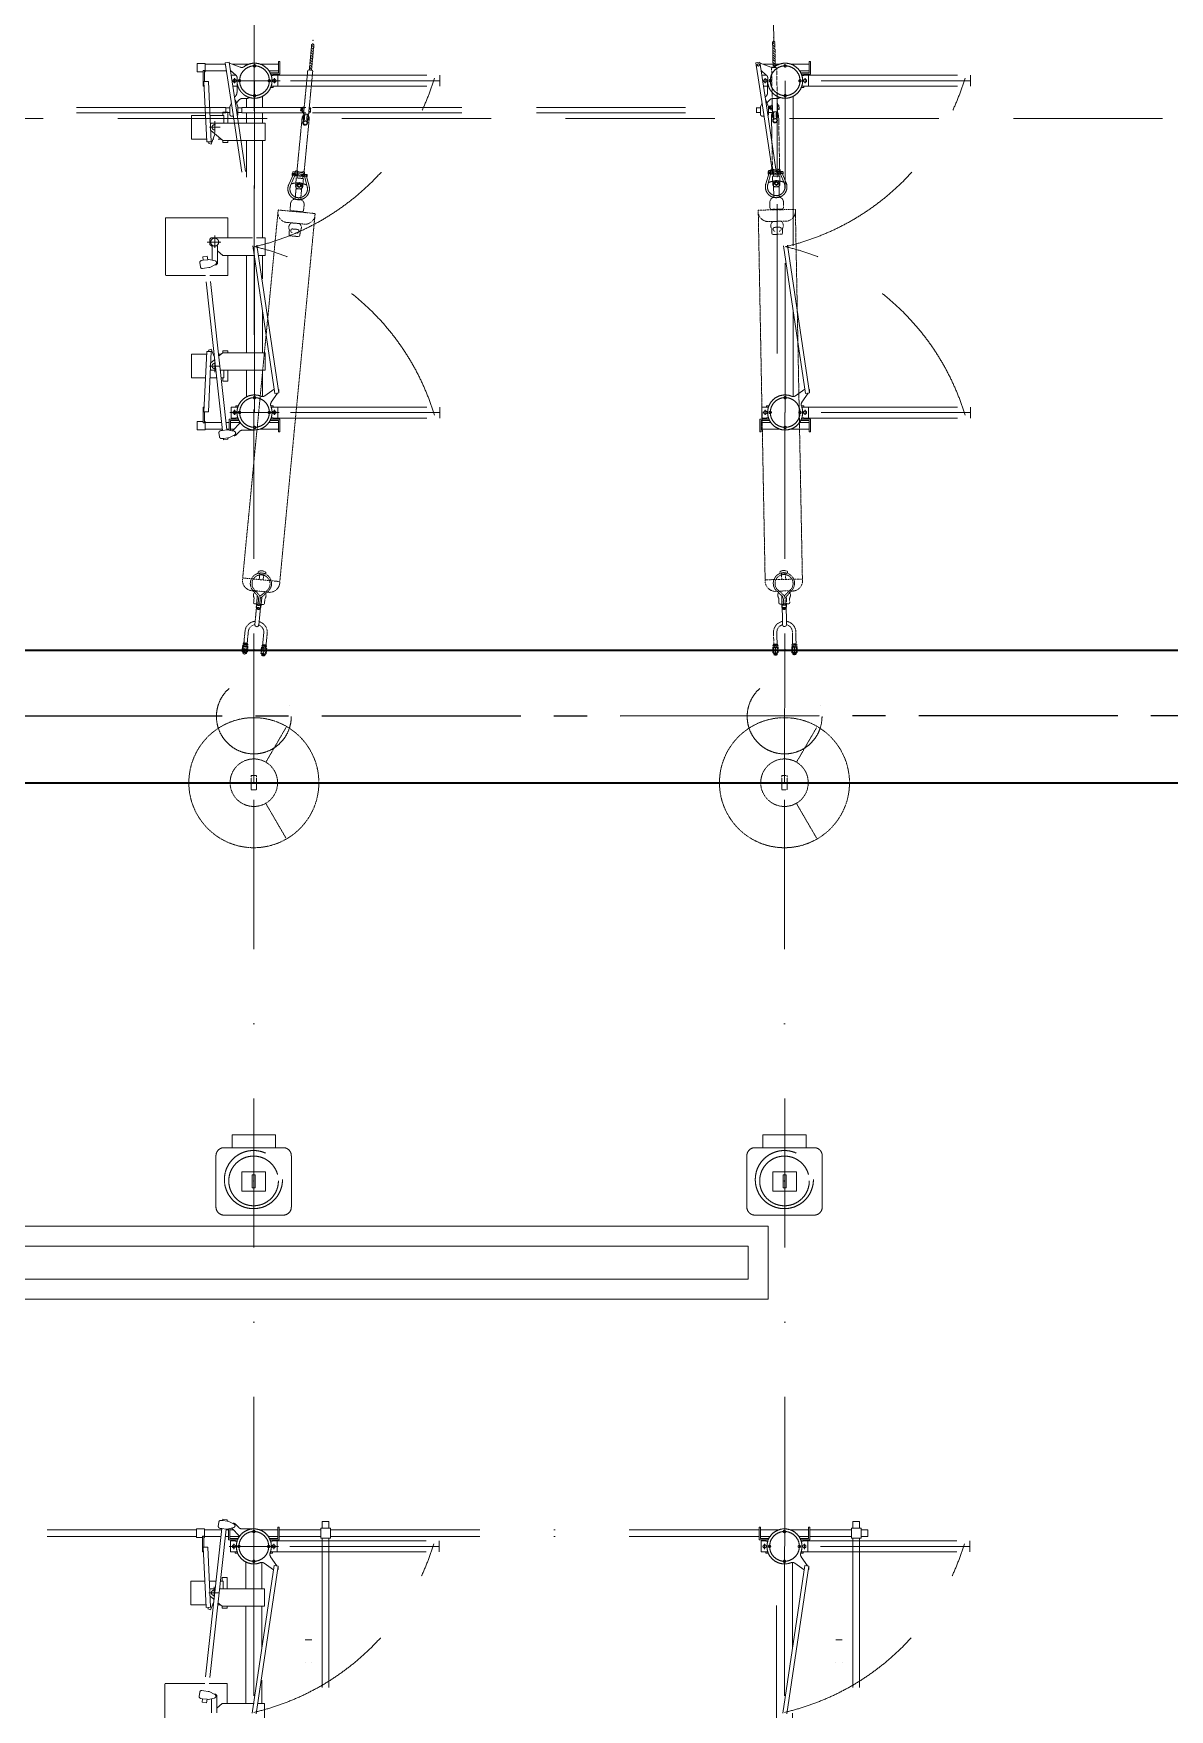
# Model space of a CAD drawing. Header units: millimetres. Extents: x 37084 to 180780, y -153145 to -16322.
# Drawn here: x 105519 to 114082, y -59228 to -46598 of the extents above; entities that cross this region are included whole.
import ezdxf

# ---------------------------------------------------------------- set-up
doc = ezdxf.new("R2010")
doc.units = ezdxf.units.MM
doc.header["$MEASUREMENT"] = 0
for name, pattern in [('CENTER2', [1.125, 0.75, -0.125, 0.125, -0.125]), ('DASHDOT2', [0.5, 0.25, -0.125, 0, -0.125]), ('DASHED2', [0.375, 0.25, -0.125]), ('HIDDEN', [0.375, 0.25, -0.125])]:
    doc.linetypes.add(name, pattern=pattern)
for name, color, linetype, lineweight in [('0 HH2', 4, 'DASHDOT2', 20), ('1_DayCS', 30, 'CENTER2', 25), ('POST', 5, 'Continuous', 35)]:
    doc.layers.add(name, color=color, linetype=linetype, lineweight=lineweight)
for name, color, linetype in [('1_Day dan', 5, 'Continuous'), ('1_Tuonglai', 6, 'HIDDEN'), ('DCL 3P-2ES', 7, 'Continuous'), ('Muong cap GD nay', 3, 'Continuous')]:
    doc.layers.add(name, color=color, linetype=linetype)

# ---------------------------------------------------------------- blocks, each defined once
blk = doc.blocks.new('X220 NC')
at = {"color": 0, "linetype": 'ByBlock', "lineweight": -2, "ltscale": 4500}
for p, q in [((3751640, -153418), (3751640, -137418)), ((3752640, -153418), (3752640, -137418))]:
    blk.add_line(p, q, dxfattribs=at)
blk = doc.blocks.new('KK')
at = {"color": 0, "linetype": 'ByBlock', "lineweight": 20, "ltscale": 1000}
for p, q in [((3216.51, 1242.33), (3222.44, 1244.11)), ((3216.76, 1251.1), (3222.42, 1249.05)), ((3217.24, 1252.03), (3222.74, 1249.9)), ((3221.92, 1249.23), (3221.92, 1246.57)), ((3221.92, 1243.95), (3221.92, 1246.57)), ((3223.13, 1247.78), (3221.95, 1247.78)), ((3222.27, 1247.78), (3222.41, 1248.03)), ((3222.41, 1247.53), (3222.27, 1247.78)), ((3222.27, 1245.36), (3222.41, 1245.11)), ((3222.3, 1250.57), (3222.82, 1250.57)), ((3222.7, 1248.03), (3222.41, 1248.03)), ((3222.7, 1245.11), (3222.41, 1245.11)), ((3222.56, 1247.1), (3222.56, 1248.45)), ((3222.56, 1246.05), (3222.56, 1244.7)), ((3222.7, 1248.03), (3222.85, 1247.78)), ((3222.85, 1247.78), (3222.7, 1247.53)), ((3222.7, 1245.11), (3222.85, 1245.36)), ((3223.2, 1250.19), (3223.2, 1246.57)), ((3223.2, 1242.96), (3223.2, 1246.57)), ((3216.97, 1241.34), (3222.72, 1243.24)), ((3222.3, 1242.58), (3222.82, 1242.58))]:
    blk.add_line(p, q, dxfattribs=at)
for centre, radius in [((3222.57, 1243.67), 0.455), ((3222.56, 1247.78), 0.25), ((3222.56, 1245.36), 0.25)]:
    blk.add_circle(centre, radius, dxfattribs=at)
for centre, radius, start, end in [((3215.18, 1246.73), 5.68, 68.82215, 288.35473), ((3215.18, 1246.75), 4.62, 70.03247, 286.74011), ((3207.19, 1246.86), 11.14, 337.59549, 20.63591), ((3222.3, 1250.19), 0.379, 90, 180), ((3222.57, 1249.47), 0.455, 68.82215, 250.03248), ((3222.57, 1249.47), 0.455, 250.03248, 68.82215), ((3222.82, 1250.19), 0.379, 0, 90), ((3222.3, 1242.96), 0.379, 180, 270), ((3222.82, 1242.96), 0.379, 270, 0)]:
    blk.add_arc(centre, radius, start, end, dxfattribs=at)
blk = doc.blocks.new('Su neo 220kV')
at = {"color": 0, "linetype": 'ByBlock', "lineweight": -2}
for p, q in [((391194, 32336), (391237, 32336)), ((394111, 32341), (394163, 32287)), ((394125, 32342), (394178, 32292)), ((394165, 32333), (394150, 32333)), ((394165, 32333), (394180, 32327)), ((394524, 32369), (394436, 32369)), ((394524, 32343), (394436, 32343)), ((394524, 32371), (394524, 32341)), ((394531, 32371), (394524, 32371)), ((394531, 32341), (394524, 32341)), ((394531, 32371), (394531, 32341)), ((394532, 32367), (394531, 32367)), ((394532, 32345), (394531, 32345)), ((394532, 32375), (394532, 32337)), ((394535, 32337), (394535, 32375)), ((394545, 32367), (394535, 32367)), ((394545, 32345), (394535, 32345)), ((394545, 32375), (394545, 32337)), ((394548, 32337), (394548, 32375)), ((394549, 32367), (394548, 32367)), ((394549, 32345), (394548, 32345)), ((394549, 32373), (394549, 32339)), ((394568, 32376), (394551, 32376)), ((394551, 32370), (394551, 32370)), ((394551, 32370), (394568, 32370)), ((394551, 32356), (394568, 32356)), ((394551, 32343), (394551, 32343)), ((394551, 32343), (394568, 32343)), ((394551, 32336), (394568, 32336)), ((394566, 32336), (394553, 32336)), ((394572, 32356), (394568, 32356)), ((394590, 32376), (394572, 32376)), ((394589, 32370), (394572, 32370)), ((394589, 32356), (394572, 32356)), ((394589, 32343), (394572, 32343)), ((394572, 32336), (394590, 32336)), ((394589, 32370), (394601, 32370)), ((394589, 32343), (394602, 32343)), ((394591, 32339), (394591, 32373)), ((394592, 32343), (394591, 32343)), ((394594, 32366), (394594, 32347)), ((394596, 32366), (394596, 32347)), ((394599, 32366), (394599, 32347)), ((389989, 32294), (389981, 32286)), ((390179, 32294), (389989, 32294)), ((390179, 32277), (389989, 32277)), ((390008, 32294), (389990, 32277)), ((390026, 32294), (390009, 32277)), ((390045, 32294), (390027, 32277)), ((390063, 32294), (390046, 32277)), ((390082, 32294), (390064, 32277)), ((390100, 32294), (390083, 32277)), ((390119, 32294), (390101, 32277)), ((390137, 32294), (390120, 32277)), ((390156, 32294), (390138, 32277)), ((390174, 32294), (390157, 32277)), ((390179, 32281), (390175, 32277)), ((390179, 32277), (390179, 32293)), ((390513, 32304), (390186, 32304)), ((390513, 32266), (390186, 32266)), ((390462, 32304), (390462, 32312)), ((390462, 32304), (390462, 32312)), ((390462, 32304), (390500, 32304)), ((390462, 32266), (390462, 32258)), ((390462, 32266), (390462, 32258)), ((390462, 32266), (390500, 32266)), ((390481, 32316), (390467, 32316)), ((390481, 32316), (390467, 32316)), ((390481, 32316), (390467, 32316)), ((390481, 32316), (390467, 32316)), ((390481, 32254), (390467, 32254)), ((390481, 32254), (390467, 32254)), ((390481, 32254), (390467, 32254)), ((390481, 32254), (390467, 32254)), ((390471, 32304), (390471, 32312)), ((390471, 32304), (390471, 32312)), ((390471, 32304), (390471, 32312)), ((390471, 32304), (390471, 32312)), ((390471, 32266), (390471, 32258)), ((390471, 32266), (390471, 32258)), ((390471, 32266), (390471, 32258)), ((390471, 32266), (390471, 32258)), ((390471, 32242), (390471, 32254)), ((390491, 32242), (390471, 32242)), ((390486, 32246), (390474, 32246)), ((390475, 32266), (390487, 32266)), ((390486, 32251), (390475, 32251)), ((390486, 32248), (390475, 32248)), ((390481, 32316), (390495, 32316)), ((390481, 32316), (390495, 32316)), ((390481, 32316), (390495, 32316)), ((390481, 32316), (390495, 32316)), ((390481, 32254), (390495, 32254)), ((390481, 32254), (390495, 32254)), ((390481, 32254), (390495, 32254)), ((390481, 32254), (390495, 32254)), ((390491, 32304), (390491, 32312)), ((390491, 32304), (390491, 32312)), ((390491, 32304), (390491, 32312)), ((390491, 32304), (390491, 32312)), ((390491, 32266), (390491, 32258)), ((390491, 32266), (390491, 32258)), ((390491, 32266), (390491, 32258)), ((390491, 32242), (390491, 32254)), ((390500, 32304), (390500, 32312)), ((390500, 32304), (390500, 32312)), ((390500, 32304), (390500, 32312)), ((390500, 32304), (390500, 32312)), ((390500, 32266), (390500, 32258)), ((390500, 32266), (390500, 32258)), ((390500, 32266), (390500, 32258)), ((390500, 32266), (390500, 32258)), ((390513, 32304), (390513, 32266)), ((390535, 32294), (390513, 32294)), ((390535, 32276), (390513, 32276)), ((390553, 32294), (390526, 32294)), ((390553, 32276), (390526, 32276)), ((390530, 32308), (390552, 32305)), ((390530, 32303), (390552, 32301)), ((390530, 32262), (390553, 32266)), ((390531, 32268), (390553, 32270)), ((390941, 32312), (390536, 32312)), ((390941, 32258), (390536, 32258)), ((390563, 32285), (390574, 32300)), ((390574, 32270), (390563, 32285)), ((390564, 32285), (390574, 32299)), ((390574, 32271), (390564, 32285)), ((390584, 32300), (390574, 32300)), ((390584, 32299), (390574, 32299)), ((390584, 32271), (390574, 32271)), ((390584, 32270), (390574, 32270)), ((390595, 32285), (390584, 32300)), ((390594, 32285), (390584, 32299)), ((390584, 32270), (390595, 32285)), ((390584, 32271), (390594, 32285)), ((390946, 32304), (390946, 32309)), ((390946, 32263), (390946, 32267)), ((390981, 32263), (390946, 32263)), ((390946, 32261), (390946, 32248)), ((390954, 32243), (390948, 32246)), ((390953, 32304), (390953, 32297)), ((390953, 32276), (390953, 32294)), ((390953, 32267), (390953, 32273)), ((390974, 32317), (390954, 32317)), ((390954, 32304), (390954, 32309)), ((390954, 32297), (390954, 32294)), ((390954, 32287), (390954, 32283)), ((390954, 32276), (390954, 32273)), ((390954, 32248), (390954, 32261)), ((390974, 32243), (390954, 32243)), ((390954, 32228), (390954, 32243)), ((390974, 32228), (390954, 32228)), ((390964, 32226), (390954, 32228)), ((390955, 32228), (390955, 32243)), ((390974, 32228), (390964, 32226)), ((390973, 32228), (390973, 32243)), ((390974, 32304), (390974, 32309)), ((390974, 32294), (390974, 32297)), ((390974, 32283), (390974, 32287)), ((390974, 32273), (390974, 32276)), ((390974, 32248), (390974, 32261)), ((390974, 32243), (390980, 32246)), ((390974, 32228), (390974, 32243)), ((390975, 32304), (390975, 32297)), ((390975, 32287), (390975, 32294)), ((390975, 32276), (390975, 32283)), ((390975, 32267), (390975, 32273)), ((390981, 32304), (390981, 32309)), ((390998, 32306), (390981, 32306)), ((390981, 32263), (390981, 32267)), ((390998, 32264), (390981, 32264)), ((390981, 32261), (390981, 32248)), ((391067, 32312), (390998, 32312)), ((390998, 32312), (390998, 32258)), ((391067, 32258), (390998, 32258)), ((391048, 32300), (391037, 32285)), ((391037, 32285), (391048, 32270)), ((391048, 32299), (391038, 32285)), ((391038, 32285), (391048, 32271)), ((391058, 32300), (391048, 32300)), ((391058, 32299), (391048, 32299)), ((391058, 32271), (391048, 32271)), ((391058, 32270), (391048, 32270)), ((391053, 32306), (391158, 32306)), ((391053, 32264), (391158, 32264)), ((391058, 32300), (391069, 32285)), ((391058, 32299), (391068, 32285)), ((391068, 32285), (391058, 32271)), ((391069, 32285), (391058, 32270)), ((391079, 32306), (391079, 32264)), ((391149, 32306), (391157, 32306)), ((391157, 32299), (391157, 32285)), ((391157, 32299), (391157, 32285)), ((391194, 32234), (391237, 32234)), ((391194, 32234), (391237, 32234)), ((391248, 32325), (391248, 32245)), ((391339, 32315), (391339, 32255)), ((391379, 32332), (391364, 32332)), ((391379, 32238), (391364, 32238)), ((391379, 32332), (391394, 32326)), ((391379, 32238), (391394, 32244)), ((391384, 32306), (391384, 32265)), ((391384, 32305), (391384, 32265)), ((391394, 32326), (391427, 32326)), ((391394, 32315), (391403, 32315)), ((391394, 32255), (391403, 32255)), ((391394, 32244), (391427, 32244)), ((391437, 32316), (391437, 32254)), ((394038, 32270), (393995, 32270)), ((394038, 32300), (393996, 32300)), ((394111, 32234), (394156, 32283)), ((394123, 32229), (394164, 32272)), ((394165, 32239), (394150, 32239)), ((394162, 32303), (394249, 32303)), ((394162, 32268), (394249, 32268)), ((394165, 32239), (394181, 32245)), ((394180, 32327), (394213, 32327)), ((394181, 32245), (394213, 32245)), ((394203, 32292), (394232, 32292)), ((394203, 32279), (394232, 32279)), ((394223, 32317), (394223, 32254)), ((394377, 32300), (394223, 32300)), ((394377, 32270), (394223, 32270)), ((394232, 32300), (394232, 32270)), ((394249, 32303), (394249, 32268)), ((394257, 32270), (394257, 32300)), ((394524, 32226), (394436, 32226)), ((394524, 32229), (394524, 32198)), ((394531, 32229), (394524, 32229)), ((394531, 32229), (394531, 32198)), ((394532, 32224), (394531, 32224)), ((394532, 32233), (394532, 32194)), ((394535, 32194), (394535, 32233)), ((394545, 32224), (394535, 32224)), ((394545, 32233), (394545, 32194)), ((394548, 32194), (394548, 32233)), ((394549, 32224), (394548, 32224)), ((394549, 32230), (394549, 32196)), ((394568, 32234), (394551, 32234)), ((394551, 32227), (394551, 32227)), ((394551, 32227), (394568, 32227)), ((394552, 32213), (394568, 32213)), ((394590, 32234), (394572, 32234)), ((394589, 32227), (394572, 32227)), ((394589, 32213), (394572, 32213)), ((394589, 32227), (394601, 32227)), ((394591, 32196), (394591, 32230)), ((394594, 32223), (394594, 32205)), ((394596, 32223), (394596, 32205)), ((394599, 32223), (394599, 32205)), ((394524, 32201), (394436, 32201)), ((394531, 32198), (394524, 32198)), ((394532, 32203), (394531, 32203)), ((394545, 32203), (394535, 32203)), ((394549, 32203), (394548, 32203)), ((394551, 32200), (394551, 32200)), ((394551, 32200), (394568, 32200)), ((394551, 32193), (394568, 32193)), ((394572, 32193), (394590, 32193)), ((394589, 32200), (394573, 32200)), ((394589, 32200), (394602, 32200)), ((394592, 32200), (394591, 32200))]:
    blk.add_line(p, q, dxfattribs=at)
at = {"color": 0, "linetype": 'ByBlock', "lineweight": -2, "ltscale": 0.2}
for p, q in [((391252, 32425), (394037, 32426)), ((391252, 32145), (394037, 32145))]:
    blk.add_line(p, q, dxfattribs=at)
at = {"color": 0, "linetype": 'ByBlock', "lineweight": -2, "ltscale": 6}
for p, q in [((391252, 32145), (391252, 32425)), ((391339, 32336), (391339, 32235)), ((394038, 32145), (394038, 32426)), ((394125, 32336), (394125, 32235))]:
    blk.add_line(p, q, dxfattribs=at)
at = {"color": 0, "linetype": 'ByBlock', "lineweight": -2}
for centre, radius in [((391053, 32285), 9.1), ((394570, 32285), 4.08)]:
    blk.add_circle(centre, radius, dxfattribs=at)
for centre, radius, start, end in [((391194, 32299), 37.1, 90.0097, 180.0097), ((391233, 32322), 15.1, 14.6167, 73.0415), ((394067, 32286), 80, 43.8776, 313.9667), ((394069, 32287), 68, 51.9426, 308.0767), ((394436, 32286), 83.1, 89.7391, 171.639), ((394435, 32286), 56.9, 89.4115, 168.3858), ((394534, 32375), 1.54, 17.8251, 167.1896), ((394534, 32337), 1.5, 192.0111, 353.0036), ((394546, 32375), 1.54, 17.8251, 167.1896), ((394546, 32337), 1.5, 192.0111, 353.0036), ((394553, 32373), 3.76, 121.1263, 240.6714), ((394562, 32363), 12.4, 147.6617, 214.8887), ((394562, 32349), 12.4, 145.1306, 212.3576), ((394553, 32339), 3.76, 119.348, 238.893), ((394565, 32373), 4.57, 314.6593, 45.36), ((394552, 32363), 18, 337.5943, 22.425), ((394552, 32349), 18, 337.5943, 22.425), ((394565, 32339), 4.57, 314.6593, 45.36), ((394575, 32373), 4.57, 134.6593, 225.36), ((394589, 32363), 18, 157.5943, 202.425), ((394589, 32349), 18, 157.5943, 202.425), ((394575, 32339), 4.57, 134.6593, 225.36), ((394588, 32373), 3.76, 299.348, 58.893), ((394579, 32363), 12.4, 325.1306, 32.3576), ((394579, 32349), 12.4, 327.6617, 34.8887), ((394588, 32339), 3.76, 301.1263, 60.6714), ((394587, 32356), 20.3, 317.9162, 42.9776), ((389990, 32285), 8.97, 83.2201, 276.7993), ((390190, 32293), 11.2, 108.9519, 178.2284), ((390190, 32277), 11.2, 181.7909, 251.0674), ((390467, 32312), 4.24, 90.0097, 180.0097), ((390467, 32312), 4.24, 90.0097, 180.0097), ((390467, 32312), 4.24, 90.0097, 180.0097), ((390467, 32312), 4.24, 90.0097, 180.0097), ((390467, 32258), 4.24, 180.0097, 270.0097), ((390467, 32258), 4.24, 180.0097, 270.0097), ((390467, 32258), 4.24, 180.0097, 270.0097), ((390467, 32258), 4.24, 180.0097, 270.0097), ((390467, 32312), 4.24, 0.0097, 90.0097), ((390467, 32258), 4.24, 270.0097, 0.0097), ((390467, 32258), 4.24, 270.0097, 0.0097), ((390467, 32258), 4.24, 270.0097, 0.0097), ((390467, 32258), 4.24, 270.0097, 0.0097), ((390475, 32312), 4.24, 90.0097, 180.0097), ((390475, 32312), 4.24, 90.0097, 180.0097), ((390475, 32312), 4.24, 90.0097, 180.0097), ((390475, 32312), 4.24, 90.0097, 180.0097), ((390475, 32258), 4.24, 180.0097, 270.0097), ((390475, 32258), 4.24, 180.0097, 270.0097), ((390475, 32258), 4.24, 180.0097, 270.0097), ((390475, 32258), 4.24, 180.0097, 270.0097), ((390487, 32312), 4.24, 0.0097, 90.0097), ((390487, 32312), 4.24, 0.0097, 90.0097), ((390487, 32312), 4.24, 0.0097, 90.0097), ((390487, 32312), 4.24, 0.0097, 90.0097), ((390487, 32258), 4.24, 270.0097, 0.0097), ((390487, 32258), 4.24, 270.0097, 0.0097), ((390487, 32258), 4.24, 270.0097, 0.0097), ((390487, 32258), 4.24, 270.0097, 0.0097), ((390495, 32312), 4.24, 90.0097, 180.0097), ((390495, 32258), 4.24, 180.0097, 270.0097), ((390495, 32312), 4.24, 0.0097, 90.0097), ((390495, 32312), 4.24, 0.0097, 90.0097), ((390495, 32312), 4.24, 0.0097, 90.0097), ((390495, 32312), 4.24, 0.0097, 90.0097), ((390495, 32258), 4.24, 270.0097, 0.0097), ((390495, 32258), 4.24, 270.0097, 0.0097), ((390495, 32258), 4.24, 270.0097, 0.0097), ((390495, 32258), 4.24, 270.0097, 0.0097), ((390561, 32285), 37, 132.5981, 166.494), ((390561, 32285), 37, 193.5254, 227.4212), ((390550, 32292), 12.8, 17.0386, 78.6978), ((390549, 32288), 13.5, 34.9285, 74.551), ((390550, 32321), 27.6, 274.8558, 310.7935), ((390550, 32249), 27.6, 49.2258, 85.1635), ((390549, 32283), 13.5, 285.4683, 321.293), ((390550, 32278), 12.8, 281.3215, 339.1052), ((390579, 32285), 18.6, 0.0097, 125.2277), ((390579, 32285), 18.6, 234.7917, 0.0097), ((390916, 32285), 37, 312.5981, 47.4212), ((390954, 32309), 7.79, 90.0097, 180.0097), ((390964, 32299), 13.6, 44.2523, 135.767), ((390974, 32309), 7.79, 0.0097, 90.0097), ((391053, 32285), 21.3, 90.0097, 270.0097), ((391042, 32285), 36.8, 312.4938, 47.5255), ((391194, 32271), 37.1, 180.0097, 270.0097), ((391238, 32244), 9.82, 267.7488, 4.6317), ((391394, 32306), 9.89, 90.0097, 180.0097), ((391394, 32265), 9.89, 180.0097, 270.0097), ((391395, 32299), 18.8, 4.2903, 63.927), ((391395, 32272), 18.8, 296.1279, 353.6992), ((391427, 32316), 9.89, 0.0097, 90.0097), ((391427, 32254), 9.89, 270.0097, 0.0097), ((394193, 32212), 80.8, 82.9605, 117.8414), ((394196, 32214), 66.1, 83.3246, 118.4573), ((394213, 32317), 9.89, 0.0097, 90.0097), ((394213, 32254), 9.89, 270.0097, 0.0097), ((394245, 32285), 18.9, 306.7454, 53.2699), ((394436, 32284), 83.1, 187.6487, 270.2802), ((394378, 32285), 15.2, 266.6816, 93.8687), ((394435, 32283), 56.8, 190.5461, 270.6141), ((394534, 32232), 1.54, 17.8251, 167.1896), ((394546, 32232), 1.54, 17.8251, 167.1896), ((394553, 32230), 3.76, 121.1263, 240.6714), ((394562, 32221), 12.4, 147.6617, 214.8887), ((394562, 32206), 12.4, 145.1306, 212.3576), ((394565, 32230), 4.57, 314.6593, 45.36), ((394552, 32220), 18, 337.5943, 22.425), ((394552, 32207), 18, 337.5943, 22.425), ((394575, 32230), 4.57, 134.6593, 225.36), ((394589, 32220), 18, 157.5943, 202.425), ((394589, 32207), 18, 157.5943, 202.425), ((394588, 32230), 3.76, 299.348, 58.893), ((394579, 32221), 12.4, 325.1306, 32.3576), ((394579, 32206), 12.4, 327.6617, 34.8887), ((394587, 32213), 20.3, 317.9162, 42.9776), ((394534, 32195), 1.5, 192.0111, 353.0036), ((394546, 32195), 1.5, 192.0111, 353.0036), ((394553, 32196), 3.76, 119.348, 238.893), ((394565, 32196), 4.57, 314.6593, 45.36), ((394575, 32196), 4.57, 134.6593, 225.36), ((394588, 32196), 3.76, 301.1263, 60.6714)]:
    blk.add_arc(centre, radius, start, end, dxfattribs=at)
at = {"color": 0, "linetype": 'ByBlock', "lineweight": -2, "ltscale": 6}
for centre, radius, start, end in [((391262, 32348), 78, 350.8235, 81.5776), ((394049, 32349), 77.9, 350.7992, 98.1449), ((391262, 32222), 78, 278.4418, 9.1958), ((394049, 32223), 77.9, 261.8745, 9.2201)]:
    blk.add_arc(centre, radius, start, end, dxfattribs=at)
at = {"color": 0, "linetype": 'ByBlock', "lineweight": -2, "ltscale": 0.2}
for centre, radius, start, end in [((394160, 32292), 41.9, 103.5198, 145.3048), ((390535, 32282), 27.7, 119.3384, 141.9802), ((390535, 32288), 27.7, 218.2998, 242.0674), ((390532, 32290), 13, 98.1622, 161.9101), ((390532, 32281), 13, 199.428, 263.2436), ((390528, 32294), 14, 82.8874, 119.3384), ((390528, 32276), 14, 242.0674, 278.5184), ((391374, 32291), 41.9, 103.5198, 145.3048), ((391376, 32282), 45.9, 216.6334, 254.5808), ((394162, 32283), 45.9, 216.6334, 254.5808)]:
    blk.add_arc(centre, radius, start, end, dxfattribs=at)
at = {"color": 0, "linetype": 'ByBlock', "lineweight": -2, "extrusion": (0, 0, -1)}
for start_param, end_param in [(2.126074, 7.324835), (1.271587, 1.869429)]:
    blk.add_ellipse((393984, 32286), major_axis=(0, 29.4), ratio=0.454324, start_param=start_param, end_param=end_param, dxfattribs=at)
at = {"color": 0, "linetype": 'ByBlock', "lineweight": -2}
for points in [[(390954, 32261), (390953, 32262), (390950, 32264), (390948, 32262), (390946, 32261)], [(390954, 32248), (390953, 32247), (390950, 32245), (390948, 32247), (390946, 32248)], [(390974, 32261), (390970, 32262), (390964, 32264), (390957, 32262), (390954, 32261)], [(390974, 32248), (390970, 32247), (390964, 32245), (390957, 32247), (390954, 32248)], [(390981, 32261), (390980, 32262), (390978, 32264), (390975, 32262), (390974, 32261)], [(390981, 32248), (390980, 32247), (390978, 32245), (390975, 32247), (390974, 32248)]]:
    blk.add_open_spline(points, degree=3, dxfattribs=at)
blk.add_point((389955, 32285), dxfattribs=at)
at = {"color": 0, "linetype": 'ByBlock', "lineweight": -2, "extrusion": (0, 0, -1), "xscale": 14.31447892919183, "yscale": 14.31447892919183, "zscale": -14.31447892919183, "rotation": 359.9903335747313}
blk.add_blockref('KK', (-437106, 14445), dxfattribs=at)
blk = doc.blocks.new('DCL 220kV 3 PHA 2l TD')
at = {"color": 0, "linetype": 'ByBlock', "lineweight": -2, "ltscale": 4500}
for p, q in [((365564, 23466), (365564, 24688)), ((365564, 24688), (365648, 24688)), ((365606, 24688), (365606, 23121)), ((365606, 24688), (365606, 23121)), ((365648, 23466), (365648, 24688)), ((365531, 23920), (365481, 23920)), ((365481, 23870), (365481, 23920)), ((365531, 23870), (365531, 23920)), ((365419, 23807), (365419, 23857)), ((365419, 23857), (365469, 23857)), ((365419, 23807), (365469, 23807)), ((365469, 23795), (365469, 23870)), ((365544, 23870), (365469, 23870)), ((365544, 23795), (365469, 23795)), ((365481, 23482), (365481, 23795)), ((365531, 23482), (365531, 23795)), ((365544, 23795), (365544, 23870)), ((365544, 23857), (367401, 23857)), ((365544, 23807), (367401, 23807)), ((366311, 23677), (366311, 23727)), ((368169, 23727), (366311, 23727)), ((368169, 23677), (366311, 23677)), ((365461, 23482), (365556, 23482)), ((365461, 23472), (365461, 23482)), ((365461, 23472), (365546, 23472)), ((365481, 23335), (365481, 23472)), ((365531, 23400), (365531, 23472)), ((365546, 23472), (365546, 23409)), ((365556, 23482), (365556, 23414)), ((365566, 23432), (365556, 23432)), ((365556, 23432), (365556, 23414)), ((365564, 23466), (365648, 23466)), ((365564, 23466), (365564, 23432)), ((365566, 23432), (365566, 23417)), ((365588, 23441), (365627, 23441)), ((365588, 23441), (365627, 23441)), ((365646, 23432), (365646, 23417)), ((365646, 23432), (365656, 23432)), ((365646, 23432), (365656, 23432)), ((365648, 23466), (365648, 23432)), ((365656, 23432), (365656, 23414)), ((365684, 23417), (365753, 23465)), ((365733, 23369), (365782, 23440)), ((365750, 23445), (365755, 23475)), ((365750, 23445), (367885, 23125)), ((365755, 23475), (367885, 23155)), ((365471, 23291), (365474, 23291)), ((365481, 23110), (365481, 23247)), ((365606, 23291), (368106, 23291)), ((366377, 23351), (365727, 23351)), ((367988, 23351), (366579, 23351)), ((365531, 23110), (365531, 23182)), ((365546, 23110), (365546, 23173)), ((365556, 23150), (365556, 23168)), ((365556, 23100), (365556, 23168)), ((365566, 23150), (365556, 23150)), ((365564, 23116), (365564, 23150)), ((365564, 23116), (365648, 23116)), ((365566, 23150), (365566, 23165)), ((365588, 23141), (365627, 23141)), ((365588, 23141), (365627, 23141)), ((365588, 23141), (365627, 23141)), ((365646, 23150), (365646, 23165)), ((365646, 23150), (365656, 23150)), ((365646, 23150), (365656, 23150)), ((365648, 23116), (365648, 23150)), ((365656, 23150), (365656, 23168)), ((367177, 23231), (365725, 23231)), ((365461, 23110), (365546, 23110)), ((365461, 23110), (365461, 23100)), ((365461, 23100), (365556, 23100)), ((365481, 19870), (365481, 23100)), ((365531, 19870), (365531, 23100)), ((365564, 19466), (365564, 20688)), ((365564, 20688), (365648, 20688)), ((365606, 20688), (365606, 19121)), ((365648, 19466), (365648, 20688)), ((365419, 19857), (365469, 19857)), ((365419, 19807), (365419, 19857)), ((365544, 19870), (365469, 19870)), ((365469, 19795), (365469, 19870)), ((365544, 19795), (365544, 19870)), ((365544, 19857), (367401, 19857)), ((365419, 19807), (365469, 19807)), ((365544, 19795), (365469, 19795)), ((365481, 19482), (365481, 19795)), ((365531, 19482), (365531, 19795)), ((365544, 19807), (367401, 19807)), ((366311, 19677), (366311, 19727)), ((368169, 19727), (366311, 19727)), ((368169, 19677), (366311, 19677)), ((365461, 19482), (365556, 19482)), ((365461, 19472), (365461, 19482)), ((365461, 19472), (365546, 19472)), ((365481, 19335), (365481, 19472)), ((365531, 19400), (365531, 19472)), ((365546, 19472), (365546, 19409)), ((365556, 19482), (365556, 19414)), ((365564, 19466), (365648, 19466)), ((365564, 19466), (365564, 19432)), ((365606, 19476), (365606, 19105)), ((365648, 19466), (365648, 19432)), ((365684, 19417), (365753, 19465)), ((365750, 19445), (365755, 19475)), ((365755, 19475), (367885, 19155)), ((365566, 19432), (365556, 19432)), ((365556, 19432), (365556, 19414)), ((365566, 19432), (365566, 19417)), ((365588, 19441), (365627, 19441)), ((365588, 19441), (365627, 19441)), ((365646, 19432), (365656, 19432)), ((365646, 19432), (365656, 19432)), ((365646, 19432), (365646, 19417)), ((365656, 19432), (365656, 19414)), ((365926, 19351), (365727, 19351)), ((365733, 19369), (365782, 19440)), ((365750, 19445), (367885, 19125)), ((365926, 19372), (365926, 19032)), ((365926, 19372), (366056, 19372)), ((366056, 19372), (366056, 19051)), ((366377, 19351), (366056, 19351)), ((366791, 19351), (366614, 19351)), ((366791, 19351), (366614, 19351)), ((366921, 19372), (366791, 19372)), ((366791, 19372), (366791, 19324)), ((365474, 19203), (365474, 19291)), ((365606, 19291), (368106, 19291)), ((365926, 19231), (365725, 19231)), ((366791, 19231), (366056, 19231)), ((366791, 19294), (366791, 19051)), ((365406, 19091), (365402, 19057)), ((365406, 19091), (365416, 19090)), ((365416, 19090), (365412, 19056)), ((365417, 19098), (365416, 19090)), ((365434, 19133), (365417, 19098)), ((365438, 19142), (365434, 19133)), ((365462, 19175), (365437, 19150)), ((365464, 19139), (365469, 19121)), ((365528, 19184), (365469, 19126)), ((365469, 19121), (365476, 19091)), ((365472, 19110), (365546, 19110)), ((365475, 19083), (365472, 19050)), ((365474, 19100), (365556, 19100)), ((365476, 19091), (365475, 19083)), ((365475, 19083), (366699, 18948)), ((365481, 19110), (365481, 19138)), ((365481, 19082), (365481, 19100)), ((365531, 19110), (365531, 19182)), ((365531, 19077), (365531, 19100)), ((365546, 19110), (365546, 19173)), ((365556, 19150), (365556, 19168)), ((365556, 19100), (365556, 19168)), ((365566, 19150), (365556, 19150)), ((365564, 19116), (365564, 19150)), ((365564, 19116), (365648, 19116)), ((365566, 19150), (365566, 19165)), ((365588, 19141), (365627, 19141)), ((365588, 19141), (365627, 19141)), ((365588, 19141), (365627, 19141)), ((365646, 19150), (365646, 19165)), ((365646, 19150), (365656, 19150)), ((365646, 19150), (365656, 19150)), ((365648, 19116), (365648, 19150)), ((365656, 19150), (365656, 19168)), ((365926, 19091), (365841, 19091)), ((365841, 19052), (365841, 19091)), ((366071, 19091), (366056, 19091)), ((366071, 19052), (366071, 19091)), ((366639, 19091), (366639, 18955)), ((366791, 19091), (366639, 19091)), ((365402, 19057), (365412, 19056)), ((365412, 19056), (365411, 19042)), ((365423, 19027), (365455, 19023)), ((365472, 19050), (365470, 19036)), ((365472, 19049), (366694, 18914)), ((365481, 18918), (365481, 19048)), ((365531, 18918), (365531, 19042)), ((366065, 18965), (365611, 18943)), ((365867, 19052), (365841, 19052)), ((365926, 19059), (365867, 19059)), ((365867, 19059), (365867, 19039)), ((365867, 19004), (365867, 18955)), ((365910, 18991), (365996, 18991)), ((365926, 18998), (365926, 18962)), ((365926, 18962), (365931, 18958)), ((365956, 18952), (365956, 19031)), ((366004, 18989), (365981, 18961)), ((366029, 18986), (366085, 18965)), ((366056, 19051), (366031, 19020)), ((366046, 19038), (366046, 19018)), ((366046, 18984), (366046, 18980)), ((366056, 19052), (366071, 19052)), ((366067, 18931), (366065, 18965)), ((366066, 18948), (366077, 18944)), ((366077, 18944), (366085, 18965)), ((366699, 18946), (366694, 18913)), ((366700, 18955), (366699, 18946)), ((366723, 18998), (366700, 18955)), ((366730, 19011), (366720, 19001)), ((366720, 18991), (366720, 19001)), ((366730, 19011), (366861, 19011)), ((366749, 18994), (366760, 18946)), ((366758, 18971), (366861, 18971)), ((366760, 18946), (366758, 18938)), ((366791, 19051), (366825, 19011)), ((365474, 18918), (365538, 18918)), ((365474, 18858), (365474, 18918)), ((365474, 18858), (365538, 18858)), ((365481, 18858), (365481, 15870)), ((365529, 18913), (365612, 18913)), ((365529, 18903), (365529, 18913)), ((365529, 18903), (365648, 18903)), ((365531, 18858), (365531, 18858)), ((365531, 18858), (365531, 15870)), ((365538, 18913), (365538, 18918)), ((365538, 18858), (365538, 18903)), ((365612, 18909), (365611, 18943)), ((366067, 18931), (365612, 18909)), ((365648, 18911), (365648, 18903)), ((365867, 18921), (365867, 18817)), ((366046, 18930), (366046, 18817)), ((366639, 18921), (366639, 18622)), ((366694, 18913), (366692, 18899)), ((366704, 18883), (366736, 18879)), ((366754, 18905), (366752, 18891)), ((366758, 18938), (366754, 18905)), ((366754, 18905), (366781, 18901)), ((366758, 18938), (366786, 18934)), ((366786, 18934), (366781, 18901)), ((365867, 18817), (366046, 18817)), ((367073, 18620), (366642, 18620))]:
    blk.add_line(p, q, dxfattribs=at)
for centre, radius in [((365606, 23291), 112), ((365606, 23441), 12), ((365606, 23403), 9), ((365494, 23291), 9), ((365719, 23291), 9), ((365606, 23141), 12), ((365606, 23178), 9), ((365606, 19441), 12), ((365606, 19291), 112), ((365606, 19403), 9), ((365494, 19291), 9), ((365719, 19291), 9), ((365606, 19141), 12), ((365606, 19178), 9)]:
    blk.add_circle(centre, radius, dxfattribs=at)
at = {"color": 2, "linetype": 'HIDDEN', "lineweight": 15, "ltscale": 4500}
for centre in [(365048, 22870), (365048, 18870)]:
    blk.add_arc(centre, 1857, 13.098, 73.1314, dxfattribs=at)
at = {"color": 0, "linetype": 'ByBlock', "lineweight": -2, "ltscale": 4500}
for centre, radius, start, end in [((365606, 23291), 132, 68.1391, 21.8608), ((365667, 23442), 30, 248.1391, 304.6296), ((365757, 23351), 30, 145.3704, 201.8608), ((365772, 23457), 17.5, 50.4684, 112.4745), ((365772, 19457), 17.5, 50.4684, 112.4745), ((365606, 19291), 132, 68.1391, 21.8608), ((365667, 19442), 30, 248.1391, 304.6296), ((365757, 19351), 30, 145.3704, 201.8608), ((365434, 19203), 40, 315.0001, 0.0001), ((365447, 19139), 15, 135, 210.4277), ((365451, 19135), 14, 13.9968, 153.6024), ((365424, 19041), 14, 173.7997, 263.7997), ((365456, 19037), 14, 263.7997, 353.7997), ((365956, 18991), 20, 164.3056, 2.7408), ((366735, 18991), 14, 12.1987, 151.8043), ((366706, 18897), 14, 172.0015, 262.0015), ((366738, 18893), 14, 262.0015, 352.0015)]:
    blk.add_arc(centre, radius, start, end, dxfattribs=at)
blk = doc.blocks.new('CVT 220kV')
at = {"color": 0, "linetype": 'ByBlock', "lineweight": -2, "ltscale": 4500}
for p, q in [((526127, 6051), (526127, 6498)), ((526187, 6559), (526574, 6559)), ((526635, 6498), (526635, 6051)), ((526029, 6438), (526029, 6112)), ((526127, 6438), (526029, 6438)), ((526309, 6364), (526308, 6363)), ((526308, 6186), (526308, 6363)), ((526309, 6364), (526453, 6364)), ((526453, 6363), (526453, 6364)), ((526453, 6363), (526453, 6186)), ((526331, 6287), (526331, 6286)), ((526331, 6287), (526429, 6287)), ((526331, 6264), (526331, 6286)), ((526331, 6264), (526331, 6264)), ((526429, 6264), (526331, 6264)), ((526429, 6286), (526429, 6287)), ((526429, 6286), (526429, 6264)), ((526429, 6264), (526429, 6264)), ((526029, 6112), (526127, 6112)), ((526309, 6185), (526308, 6186)), ((526453, 6185), (526309, 6185)), ((526453, 6186), (526453, 6185)), ((526574, 5990), (526187, 5990))]:
    blk.add_line(p, q, dxfattribs=at)
for centre, radius in [((526367, 6273), 219), ((526377, 6274), 187)]:
    blk.add_circle(centre, radius, dxfattribs=at)
for centre, start, end in [((526187, 6498), 90, 180), ((526574, 6498), 0, 90), ((526187, 6051), 180, 270), ((526574, 6051), 270, 0)]:
    blk.add_arc(centre, 60.5, start, end, dxfattribs=at)
blk.add_point((526377, 6274), dxfattribs=at)
blk = doc.blocks.new('CSV220')
at = {"color": 0, "linetype": 'ByBlock', "lineweight": -2}
for p, q in [((532542, 22392), (532280, 22544)), ((532853, 22391), (533116, 22544)), ((532642, 22281), (532642, 22322)), ((532642, 22322), (532643, 22322)), ((532642, 22281), (532643, 22281)), ((532643, 22322), (532752, 22322)), ((532643, 22281), (532752, 22281)), ((532697, 22322), (532697, 22281)), ((532752, 22322), (532752, 22322)), ((532752, 22281), (532752, 22322)), ((532752, 22281), (532752, 22281)), ((532699, 22122), (532699, 21816))]:
    blk.add_line(p, q, dxfattribs=at)
for radius in [490, 179]:
    blk.add_circle((532697, 22301), radius, dxfattribs=at)
blk = doc.blocks.new('DS 3P0ES 220')
at = {"color": 0, "linetype": 'ByBlock', "lineweight": -2, "ltscale": 4500}
for p, q in [((-1291, 4846), (-1291, 6068)), ((-1207, 6068), (-1291, 6068)), ((-1249, 6068), (-1249, 4501)), ((-1207, 4846), (-1207, 6068)), ((1210, 4846), (1210, 6068)), ((1294, 6068), (1210, 6068)), ((1251, 6068), (1251, 4501)), ((1251, 6068), (1251, 4501)), ((1294, 4846), (1294, 6068)), ((-1393, 4852), (-1393, 4862)), ((-1393, 4862), (-1299, 4862)), ((-1393, 4852), (-1308, 4852)), ((-1373, 4715), (-1373, 4852)), ((-1323, 4780), (-1323, 4852)), ((-1308, 4852), (-1308, 4789)), ((-1299, 4812), (-1299, 4794)), ((-1289, 4812), (-1299, 4812)), ((-1299, 4862), (-1299, 4794)), ((-1291, 4846), (-1291, 4812)), ((-1207, 4846), (-1291, 4846)), ((-1289, 4812), (-1289, 4797)), ((-1230, 4821), (-1269, 4821)), ((-1230, 4821), (-1269, 4821)), ((-1208, 4812), (-1208, 4797)), ((-1208, 4812), (-1198, 4812)), ((-1207, 4846), (-1207, 4812)), ((-1198, 4812), (-1198, 4794)), ((1103, 4855), (-1027, 4535)), ((1108, 4825), (-1027, 4505)), ((1125, 4749), (1076, 4820)), ((1108, 4825), (1103, 4855)), ((1174, 4797), (1105, 4845)), ((1202, 4812), (1202, 4794)), ((1212, 4812), (1202, 4812)), ((1212, 4812), (1202, 4812)), ((1294, 4846), (1210, 4846)), ((1210, 4846), (1210, 4812)), ((1212, 4812), (1212, 4797)), ((1270, 4821), (1231, 4821)), ((1270, 4821), (1231, 4821)), ((1292, 4812), (1301, 4812)), ((1292, 4812), (1292, 4797)), ((1294, 4846), (1294, 4812)), ((1396, 4862), (1301, 4862)), ((1301, 4862), (1301, 4794)), ((1301, 4812), (1301, 4794)), ((1396, 4852), (1311, 4852)), ((1311, 4852), (1311, 4789)), ((1326, 4780), (1326, 4852)), ((1376, 4715), (1376, 4852)), ((1396, 4852), (1396, 4862)), ((-1130, 4731), (279, 4731)), ((481, 4731), (1131, 4731)), ((-1351, 4564), (-1381, 4482)), ((-1373, 4503), (-1373, 4627)), ((1251, 4671), (-1249, 4671)), ((-1123, 4630), (-1120, 4628)), ((-1116, 4583), (-1116, 4617)), ((-1116, 4611), (-521, 4611)), ((-1104, 4555), (-1083, 4534)), ((-1044, 4575), (-1009, 4575)), ((-1044, 4545), (-1044, 4575)), ((-1009, 4545), (-1009, 4575)), ((-319, 4611), (1133, 4611)), ((1202, 4530), (1202, 4548)), ((1301, 4530), (1301, 4548)), ((1301, 4480), (1301, 4548)), ((1311, 4490), (1311, 4553)), ((1326, 4490), (1326, 4562)), ((1376, 4490), (1376, 4627)), ((1387, 4671), (1384, 4671)), ((-1027, 4535), (-1390, 4481)), ((-1385, 4451), (-1390, 4481)), ((-1027, 4505), (-1385, 4451)), ((-1292, 4529), (-1326, 4490)), ((-1291, 4496), (-1291, 4531)), ((-1230, 4521), (-1269, 4521)), ((-1230, 4521), (-1269, 4521)), ((-1230, 4521), (-1269, 4521)), ((-1161, 4539), (-1249, 4539)), ((-1207, 4508), (-1207, 4539)), ((-1133, 4527), (-1126, 4520)), ((-1098, 4529), (-1052, 4545)), ((-1082, 4497), (-1052, 4485)), ((-1052, 4545), (-1044, 4545)), ((-1052, 4485), (-1044, 4485)), ((-1048, 4455), (-1006, 4455)), ((-1048, 1108), (-1048, 4455)), ((-1044, 4545), (-1010, 4545)), ((-1044, 4485), (-1010, 4485)), ((-1044, 4455), (-1044, 4485)), ((-1010, 4545), (-996, 4545)), ((-1010, 4485), (-996, 4485)), ((-1009, 4455), (-1009, 4485)), ((-1006, 1108), (-1006, 4455)), ((-982, 4499), (-982, 4512)), ((1212, 4530), (1202, 4530)), ((1212, 4530), (1202, 4530)), ((1210, 4496), (1210, 4530)), ((1294, 4496), (1210, 4496)), ((1212, 4530), (1212, 4545)), ((1270, 4521), (1231, 4521)), ((1270, 4521), (1231, 4521)), ((1270, 4521), (1231, 4521)), ((1292, 4530), (1292, 4545)), ((1292, 4530), (1301, 4530)), ((1294, 4496), (1294, 4530)), ((1396, 4480), (1301, 4480)), ((1396, 4490), (1311, 4490)), ((1396, 4490), (1396, 4480)), ((-1291, 846), (-1291, 2068)), ((-1207, 2068), (-1291, 2068)), ((-1249, 2068), (-1249, 501)), ((-1207, 846), (-1207, 2068)), ((1210, 846), (1210, 2068)), ((1294, 2068), (1210, 2068)), ((1251, 2068), (1251, 501)), ((1294, 846), (1294, 2068)), ((-1048, 575), (-1048, 1058)), ((-1006, 575), (-1006, 1058)), ((-1393, 862), (-1299, 862)), ((-1393, 852), (-1393, 862)), ((-1393, 852), (-1308, 852)), ((-1373, 715), (-1373, 852)), ((-1323, 780), (-1323, 852)), ((-1308, 852), (-1308, 789)), ((-1299, 812), (-1299, 794)), ((-1289, 812), (-1299, 812)), ((-1299, 862), (-1299, 794)), ((-1291, 846), (-1291, 812)), ((-1207, 846), (-1291, 846)), ((-1289, 812), (-1289, 797)), ((-1230, 821), (-1269, 821)), ((-1230, 821), (-1269, 821)), ((-1249, 865), (-1249, 501)), ((-1208, 812), (-1208, 797)), ((-1208, 812), (-1198, 812)), ((-1207, 846), (-1207, 812)), ((-1198, 812), (-1198, 794)), ((1103, 855), (-1027, 535)), ((1108, 825), (-1027, 505)), ((1125, 749), (1076, 820)), ((1108, 825), (1103, 855)), ((1174, 797), (1105, 845)), ((1212, 812), (1202, 812)), ((1212, 812), (1202, 812)), ((1202, 812), (1202, 794)), ((1294, 846), (1210, 846)), ((1210, 846), (1210, 812)), ((1212, 812), (1212, 797)), ((1270, 821), (1231, 821)), ((1270, 821), (1231, 821)), ((1251, 856), (1251, 485)), ((1292, 812), (1301, 812)), ((1292, 812), (1292, 797)), ((1294, 846), (1294, 812)), ((1301, 862), (1301, 794)), ((1396, 862), (1301, 862)), ((1301, 812), (1301, 794)), ((1311, 852), (1311, 789)), ((1396, 852), (1311, 852)), ((1326, 780), (1326, 852)), ((1376, 715), (1376, 852)), ((1396, 852), (1396, 862)), ((1251, 671), (-1249, 671)), ((-1130, 731), (-1048, 731)), ((-1006, 731), (-929, 731)), ((-929, 752), (-929, 378)), ((-929, 752), (-799, 752)), ((-799, 752), (-799, 431)), ((-799, 731), (-64, 731)), ((-64, 752), (67, 752)), ((-64, 752), (-64, 685)), ((-64, 655), (-64, 343)), ((67, 752), (67, 704)), ((67, 731), (244, 731)), ((67, 731), (244, 731)), ((67, 674), (67, 431)), ((481, 731), (802, 731)), ((802, 752), (802, 431)), ((932, 752), (802, 752)), ((932, 752), (932, 412)), ((932, 731), (1131, 731)), ((1384, 583), (1384, 671)), ((-1027, 535), (-1390, 481)), ((-1351, 564), (-1381, 482)), ((-1373, 503), (-1373, 627)), ((-1292, 529), (-1326, 490)), ((-1291, 496), (-1291, 531)), ((-1230, 521), (-1269, 521)), ((-1230, 521), (-1269, 521)), ((-1230, 521), (-1269, 521)), ((-1161, 539), (-1249, 539)), ((-1207, 508), (-1207, 539)), ((-1133, 527), (-1126, 520)), ((-1123, 630), (-1120, 628)), ((-1116, 583), (-1116, 617)), ((-1116, 611), (-1048, 611)), ((-1104, 555), (-1083, 534)), ((-1098, 529), (-1052, 545)), ((-1052, 545), (-1044, 545)), ((-1048, 575), (-1006, 575)), ((-1044, 575), (-1044, 545)), ((-1044, 545), (-1010, 545)), ((-1010, 545), (-996, 545)), ((-1009, 575), (-1009, 545)), ((-1006, 611), (-929, 611)), ((-982, 499), (-982, 512)), ((-799, 611), (-521, 611)), ((67, 611), (802, 611)), ((932, 611), (1133, 611)), ((1202, 530), (1202, 548)), ((1212, 530), (1202, 530)), ((1212, 530), (1202, 530)), ((1210, 496), (1210, 530)), ((1212, 530), (1212, 545)), ((1270, 521), (1231, 521)), ((1270, 521), (1231, 521)), ((1270, 521), (1231, 521)), ((1292, 530), (1292, 545)), ((1292, 530), (1301, 530)), ((1294, 496), (1294, 530)), ((1301, 530), (1301, 548)), ((1301, 480), (1301, 548)), ((1311, 490), (1311, 553)), ((1326, 490), (1326, 562)), ((1330, 564), (1389, 506)), ((1376, 490), (1376, 518)), ((1393, 519), (1389, 501)), ((1396, 555), (1421, 530)), ((1420, 522), (1424, 513)), ((1424, 513), (1441, 478)), ((-1385, 451), (-1390, 481)), ((-1027, 505), (-1385, 451)), ((-1373, 321), (-1373, 453)), ((-1323, 321), (-1323, 460)), ((-1291, 500), (-1291, 505)), ((-1082, 497), (-1052, 485)), ((-1052, 485), (-1044, 485)), ((-1048, 455), (-1006, 455)), ((-1048, 455), (-1048, -2893)), ((-1044, 485), (-1010, 485)), ((-1044, 485), (-1044, 455)), ((-929, 471), (-1013, 471)), ((-1013, 432), (-1013, 471)), ((-988, 432), (-1013, 432)), ((-1010, 485), (-996, 485)), ((-1009, 485), (-1009, 455)), ((-1006, 455), (-1006, -2893)), ((-929, 439), (-988, 439)), ((-988, 439), (-988, 419)), ((-988, 419), (-988, 335)), ((-898, 332), (-898, 411)), ((-799, 431), (-851, 369)), ((-809, 418), (-809, 398)), ((-783, 471), (-799, 471)), ((-799, 432), (-783, 432)), ((-783, 432), (-783, 471)), ((-216, 471), (-64, 471)), ((-216, 471), (-216, 0)), ((-33, 315), (-33, 416)), ((-4, 391), (-4, 351)), ((128, 391), (-4, 391)), ((67, 431), (33, 391)), ((67, 471), (219, 471)), ((128, 391), (138, 381)), ((138, 371), (138, 381)), ((1383, 463), (159, 328)), ((1386, 429), (163, 294)), ((219, 471), (219, 335)), ((786, 471), (802, 471)), ((786, 432), (786, 471)), ((802, 432), (786, 432)), ((802, 431), (827, 400)), ((812, 418), (812, 398)), ((901, 332), (901, 411)), ((932, 471), (1016, 471)), ((932, 439), (991, 439)), ((991, 439), (991, 419)), ((991, 432), (1016, 432)), ((991, 384), (991, 335)), ((1016, 432), (1016, 471)), ((1294, 496), (1210, 496)), ((1384, 480), (1301, 480)), ((1386, 490), (1311, 490)), ((1326, 457), (1326, 480)), ((1326, 298), (1326, 422)), ((1376, 462), (1376, 480)), ((1376, 298), (1376, 428)), ((1389, 501), (1382, 471)), ((1382, 471), (1383, 463)), ((1383, 463), (1386, 430)), ((1386, 430), (1388, 416)), ((1435, 407), (1403, 403)), ((1441, 478), (1442, 470)), ((1452, 471), (1442, 470)), ((1442, 470), (1446, 436)), ((1456, 437), (1446, 436)), ((1446, 436), (1447, 422)), ((1452, 471), (1456, 437)), ((-1380, 298), (-1316, 298)), ((-1380, 238), (-1380, 298)), ((-1373, 321), (-1373, 298)), ((-1326, 293), (-1243, 293)), ((-1326, 283), (-1326, 293)), ((-1326, 283), (-1207, 283)), ((-1323, 321), (-1323, 298)), ((-1316, 293), (-1316, 298)), ((-1316, 238), (-1316, 283)), ((-789, 345), (-1244, 323)), ((-1243, 289), (-1244, 323)), ((-788, 311), (-1243, 289)), ((-1207, 291), (-1207, 283)), ((-988, 301), (-988, 197)), ((-945, 371), (-859, 371)), ((-929, 378), (-929, 343)), ((-929, 343), (-924, 338)), ((-851, 369), (-874, 341)), ((-847, 373), (-770, 345)), ((-809, 364), (-809, 360)), ((-809, 310), (-809, 197)), ((-788, 311), (-789, 345)), ((-789, 328), (-778, 324)), ((-778, 324), (-770, 345)), ((10, 371), (-82, 371)), ((-64, 343), (-54, 333)), ((-54, 333), (-16, 333)), ((0, 351), (-16, 333)), ((100, 351), (-4, 351)), ((100, 318), (72, 314)), ((72, 314), (77, 281)), ((104, 285), (77, 281)), ((109, 374), (98, 326)), ((98, 326), (100, 318)), ((100, 318), (104, 285)), ((104, 285), (106, 271)), ((154, 263), (122, 259)), ((135, 378), (158, 335)), ((158, 335), (159, 326)), ((159, 326), (164, 293)), ((164, 293), (166, 279)), ((219, 301), (219, 2)), ((829, 366), (773, 345)), ((781, 324), (773, 345)), ((792, 328), (781, 324)), ((791, 311), (792, 345)), ((791, 311), (1246, 289)), ((792, 345), (1247, 323)), ((812, 364), (812, 360)), ((812, 310), (812, 197)), ((854, 369), (877, 341)), ((948, 371), (862, 371)), ((932, 343), (927, 338)), ((932, 378), (932, 343)), ((991, 301), (991, 197)), ((1210, 291), (1210, 283)), ((1329, 283), (1210, 283)), ((1246, 289), (1247, 323)), ((1329, 293), (1246, 293)), ((1383, 298), (1319, 298)), ((1319, 293), (1319, 298)), ((1319, 238), (1319, 283)), ((1329, 283), (1329, 293)), ((1383, 238), (1383, 298)), ((-1380, 238), (-1316, 238)), ((-1323, 238), (-1323, 238)), ((-988, 197), (-809, 197)), ((991, 197), (812, 197)), ((1383, 238), (1319, 238)), ((1326, 238), (1326, 238)), ((-216, 0), (216, 0))]:
    blk.add_line(p, q, dxfattribs=at)
for centre, radius in [((-1249, 4821), 12), ((1251, 4821), 12), ((-1361, 4671), 9), ((-1249, 4671), 112), ((-1249, 4783), 9), ((-1136, 4671), 9), ((1139, 4671), 9), ((1251, 4671), 112), ((1251, 4783), 9), ((1364, 4671), 9), ((-1249, 4558), 9), ((1251, 4558), 9), ((-1368, 4469), 8.12), ((-1249, 4521), 12), ((1251, 4521), 12), ((-1249, 671), 112), ((-1249, 821), 12), ((-1249, 783), 9), ((1251, 671), 112), ((1251, 821), 12), ((1251, 783), 9), ((-1361, 671), 9), ((-1136, 671), 9), ((1139, 671), 9), ((1364, 671), 9), ((-1249, 521), 12), ((-1249, 558), 9), ((1251, 521), 12), ((1251, 558), 9), ((-33, 371), 30)]:
    blk.add_circle(centre, radius, dxfattribs=at)
at = {"color": 2, "linetype": 'HIDDEN', "lineweight": 15, "ltscale": 4500}
for centre, start, end in [((-1807, 4250), 13.098, 73.1314), ((1810, 4250), 106.8686, 166.902), ((-1807, 250), 13.098, 73.1314), ((1810, 250), 106.8686, 166.902)]:
    blk.add_arc(centre, 1857, start, end, dxfattribs=at)
at = {"color": 0, "linetype": 'ByBlock', "lineweight": -2, "ltscale": 4500}
for centre, radius, start, end in [((-1249, 4671), 132, 0, 180), ((1086, 4837), 17.5, 67.5255, 129.5316), ((1251, 4671), 132, 158.1392, 111.8609), ((1101, 4732), 30, 338.1392, 34.6296), ((1191, 4822), 30, 235.3704, 291.8609), ((-1249, 4671), 132, 180, 216.3608), ((-1379, 4575), 30, 339.8704, 36.3608), ((-1249, 4671), 132, 262.6391, 0), ((-1131, 4617), 15, 360, 45), ((-1076, 4583), 40, 180, 225), ((-1368, 4469), 17.5, 247.5261, 309.5303), ((-1269, 4510), 30, 82.6391, 139.1296), ((-1161, 4499), 40, 45, 90), ((-1093, 4515), 14, 110.1971, 144.4148), ((-996, 4531), 14, 44.9228, 90), ((-996, 4499), 14, 270, 0), ((-1249, 671), 132, 0, 180), ((1086, 837), 17.5, 67.5255, 129.5316), ((1251, 671), 132, 158.1392, 111.8609), ((1191, 822), 30, 235.3704, 291.8609), ((-1249, 671), 132, 180, 216.3608), ((-1249, 671), 132, 262.6391, 0), ((1101, 732), 30, 338.1392, 34.6296), ((-1379, 575), 30, 339.8704, 36.3608), ((-1269, 510), 30, 82.6391, 139.1296), ((-1161, 499), 40, 45, 90), ((-1131, 617), 15, 360, 45), ((-1076, 583), 40, 180, 225), ((-1093, 515), 14, 110.1971, 144.4148), ((-996, 531), 14, 44.9228, 90), ((1424, 583), 40, 179.9999, 224.9999), ((1407, 515), 14, 26.3976, 166.0032), ((1411, 519), 15, 329.5723, 45), ((-1368, 469), 17.5, 247.5261, 309.5303), ((-996, 499), 14, 270, 0), ((122, 371), 14, 28.1957, 167.8013), ((1402, 417), 14, 186.2003, 276.2003), ((1433, 421), 14, 276.2003, 6.2003), ((-898, 371), 20, 164.3056, 2.7408), ((120, 273), 14, 187.9985, 277.9985), ((152, 277), 14, 277.9985, 7.9985), ((901, 371), 20, 177.2592, 15.6944)]:
    blk.add_arc(centre, radius, start, end, dxfattribs=at)
blk = doc.blocks.new('DZ220')
at = {"color": 0, "linetype": 'ByBlock', "lineweight": -2, "ltscale": 4500}
for centre in [(1282460, 360858, 0), (1286461, 360858, 0)]:
    blk.add_circle(centre, 282, dxfattribs=at)
at = {"layer": '1_Day dan', "color": 0, "linetype": 'ByBlock', "lineweight": -2, "ltscale": 4500}
for p, q in [((1282460, 354605, 0), (1282460, 360359, 0)), ((1286462, 354605, 0), (1286461, 360359, 0))]:
    blk.add_line(p, q, dxfattribs=at)
at = {"layer": '1_Tuonglai', "color": 1, "linetype": 'DASHED2', "lineweight": 20, "ltscale": 4500}
for p, q in [((1282460, 360359, 0), (1282463, 369397, 0)), ((1286461, 360359, 0), (1286463, 363148, 0))]:
    blk.add_line(p, q, dxfattribs=at)
at = {"color": 0, "linetype": 'ByBlock', "lineweight": -2, "ltscale": 4500, "extrusion": (0, 0, -1), "xscale": -1, "zscale": -1, "rotation": 90}
for name, p in [('CSV220', (-1260159, 893056, 0)), ('CSV220', (-1264159, 893056, 0)), ('CVT 220kV', (-1276184, 883735, 0)), ('CVT 220kV', (-1280186, 883735, 0))]:
    blk.add_blockref(name, p, dxfattribs=at)
at = {"layer": '1_Tuonglai', "color": 1, "linetype": 'DASHED2', "lineweight": 20, "rotation": 270}
blk.add_blockref('DS 3P0ES 220', (1281794, 364400, 0), dxfattribs=at)
at = {"layer": 'DCL 3P-2ES', "color": 0, "linetype": 'ByBlock', "lineweight": -2, "ltscale": 4500, "extrusion": (0, 0, -1), "xscale": -1, "zscale": -1, "rotation": 90}
blk.add_blockref('DCL 220kV 3 PHA 2l TD', (-1263169, 720210), dxfattribs=at)

msp = doc.modelspace()

# ---------------------------------------------------------------- linework, layer by layer
at = {"layer": '0 HH2', "lineweight": 20, "ltscale": 4500}
for p, q in [((108952.1, -31243.6, 0), (107624.4, -46685.7, 0)), ((111099.3, -46665.2, 0), (110859.3, -31243.6, 0))]:
    msp.add_line(p, q, dxfattribs=at)
at = {"layer": '1_DayCS', "lineweight": 25, "ltscale": 2000}
msp.add_line((149691.6, -51736.9, 0), (47681.9, -51748.9, 0), dxfattribs=at)
at = {"layer": '1_Tuonglai', "lineweight": 20, "ltscale": 4500}
msp.add_line((48779.9, -47234.5, 0), (148587.8, -47241.8, 0), dxfattribs=at)
at = {"layer": 'Muong cap GD nay', "lineweight": 15}
for p, q in [((111056.5, -55585.6, 0), (96042.9, -55585.6, 0)), ((111056.5, -56135.6, 0), (111056.5, -55585.6, 0)), ((110906.5, -55735.6, 0), (96105, -55735.6, 0)), ((110906.5, -55735.6, 0), (110906.5, -55985.6, 0)), ((97630.8, -55985.6, 0), (110906.5, -55985.6, 0)), ((97692.9, -56135.6, 0), (111056.5, -56135.6, 0))]:
    msp.add_line(p, q, dxfattribs=at)

# ---------------------------------------------------------------- block references
at = {"layer": '0 HH2', "lineweight": 20, "ltscale": 4500}
msp.add_blockref('DZ220', (-1175280.3, -412603.1, 0), dxfattribs=at)
for p, rotation in [((112924.6, 344602.7, 0), 264.4914177119781), ((71538.2, 342654.3, 0), 271.0697107635671)]:
    msp.add_blockref('Su neo 220kV', p, dxfattribs=dict(at, rotation=rotation))
at = {"layer": 'POST', "xscale": -1, "rotation": 270}
msp.add_blockref('X220 NC', (252602.1, -3803884.9, 0), dxfattribs=at)

doc.saveas('drawing.dxf')
